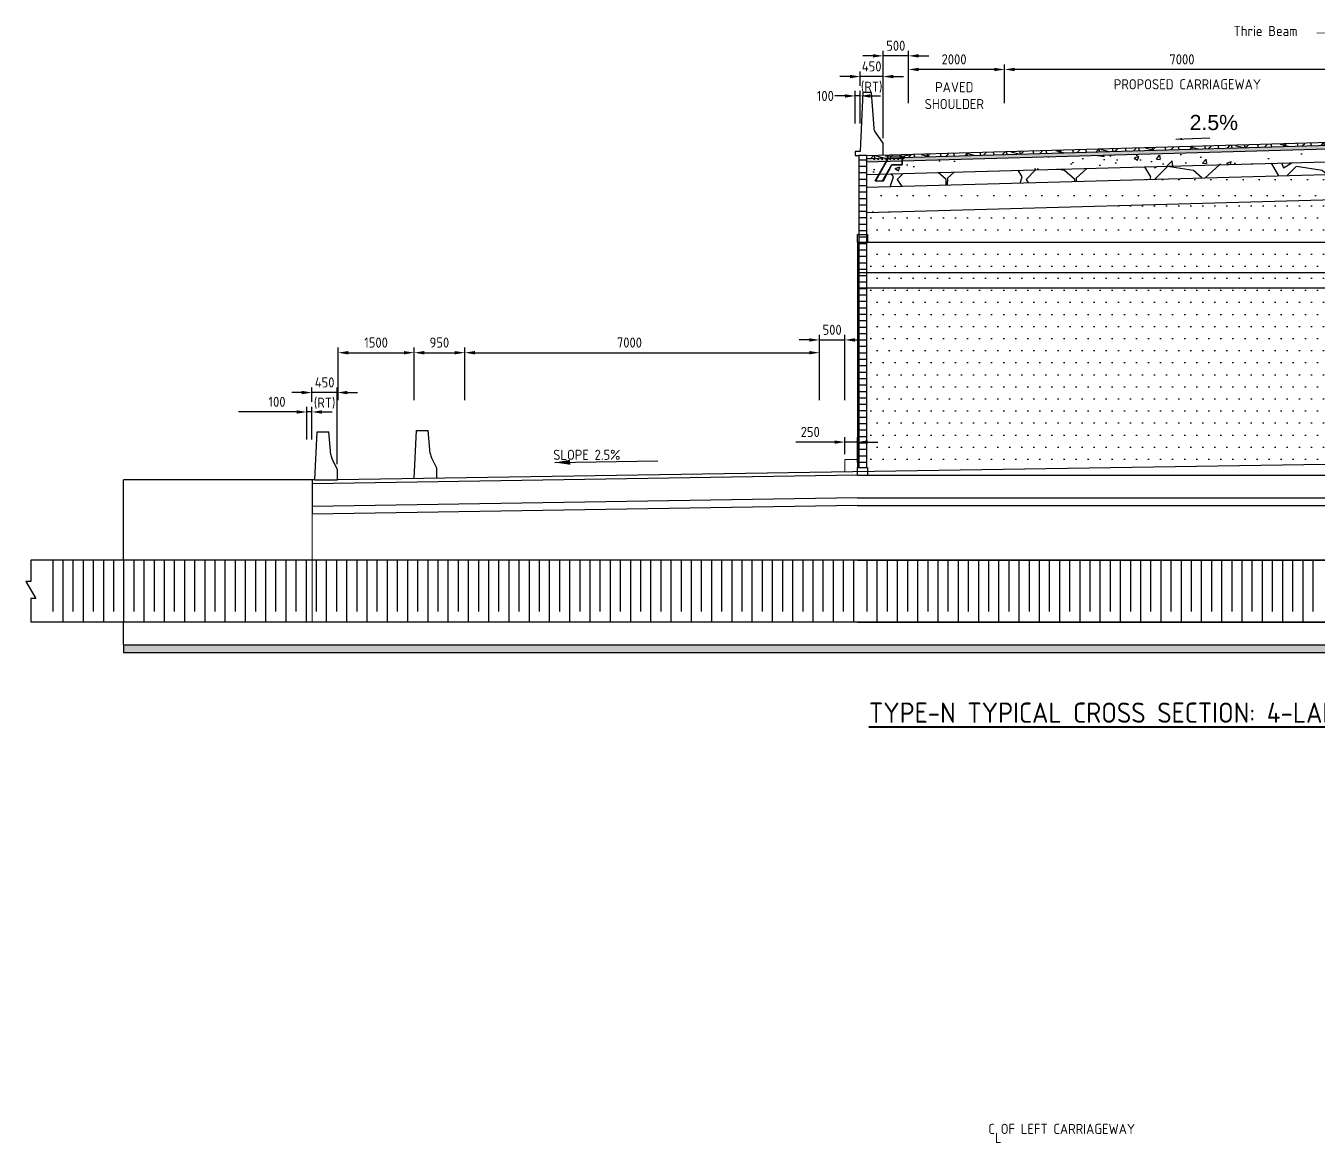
# Model space of a CAD drawing. Header units: millimetres. Extents: x 207528 to 778454, y -364692 to 101323.
# Drawn here: x 504333 to 529835, y -208758 to -186699 of the extents above; entities that cross this region are included whole.
import ezdxf

# ---------------------------------------------------------------- set-up
doc = ezdxf.new("R2010")
doc.units = ezdxf.units.MM
doc.linetypes.add('DASHED', pattern=[19.05, 12.7, -6.35])
doc.linetypes.add('HIDDEN', pattern=[0.375, 0.25, -0.125])
for name, color, linetype, lineweight in [('(Geometry) Road Centre Line', 7, 'Continuous', 0), ('Structure', 7, 'Continuous', 30), ('Text 2mm', 1, 'Continuous', 20), ('Text large', 7, 'Continuous', 40), ('Text small', 1, 'Continuous', 20)]:
    doc.layers.add(name, color=color, linetype=linetype, lineweight=lineweight)
for name, color, linetype in [('Dim', 253, 'Continuous'), ('Dimension', 253, 'Continuous'), ('hatch', 253, 'Continuous'), ('Structure Main', 3, 'Continuous')]:
    doc.layers.add(name, color=color, linetype=linetype)
doc.styles.add('isocp 100', font='isocp.shx', dxfattribs={"height": 200})
doc.styles.add('ROMANS', font='romans')
doc.styles.add('S', font='romans.shx')
doc.styles.get("Standard").update_dxf_attribs({"font": 'arial.ttf'})
doc.linetypes.add('ZIGZAG', pattern='A,0.0001,-0.2,[131,ltypeshp.shx,S=0.2,R=0,X=-0.2,Y=0],-0.4,[131,ltypeshp.shx,S=0.2,R=180,X=0.2,Y=0],-0.2', length=0.8001)
doc.dimstyles.new('ISOCP-150', dxfattribs={"dimtxt": 300, "dimasz": 300, "dimexe": 300, "dimexo": 300, "dimgap": 50, "dimtad": 1, "dimdec": 0, "dimtxsty": 'Standard', "dimcen": 1, "dimclrd": 35, "dimclre": 35, "dimclrt": 1, "dimadec": 0, "dimazin": 0, "dimtfac": 1, "dimtdec": 0, "dimtmove": 0, "dimatfit": 3, "dimfxl": 1, "dimlwd": 20, "dimlwe": 20, "dimarcsym": 0})
doc.dimstyles.new('NH30A_100', dxfattribs={"dimscale": 100, "dimtxt": 2, "dimasz": 2, "dimexe": 1, "dimexo": 1, "dimgap": 1, "dimtad": 1, "dimdec": 0, "dimdsep": 46, "dimtxsty": 'isocp 100', "dimcen": 0.5, "dimclrd": 47, "dimclre": 47, "dimclrt": 1, "dimadec": 0, "dimazin": 0, "dimtfac": 1, "dimtdec": 0, "dimtmove": 0, "dimatfit": 3, "dimfxl": 1, "dimtolj": 1, "dimtzin": 0, "dimarcsym": 0})
doc.dimstyles.new('PS', dxfattribs={"dimscale": 0, "dimtxt": 2, "dimasz": 2, "dimexe": 1, "dimexo": 1, "dimgap": 1, "dimtad": 1, "dimdec": 0, "dimzin": 0, "dimdsep": 46, "dimtxsty": 'ROMANS', "dimcen": 1, "dimdle": 1, "dimclrd": 1, "dimclre": 1, "dimclrt": 7, "dimadec": 0, "dimazin": 0, "dimtfac": 1, "dimtdec": 0, "dimtmove": 2, "dimatfit": 3, "dimfxl": 200, "dimtvp": 250, "dimtolj": 1, "dimtzin": 0, "dimarcsym": 0})
doc.dimstyles.get("Standard").update_dxf_attribs({"dimtxt": 0.18, "dimasz": 0.18, "dimexe": 0.18, "dimexo": 0.0625, "dimgap": 0.09, "dimtad": 0, "dimtih": 1, "dimtoh": 1, "dimdec": 4, "dimzin": 0, "dimdsep": 46, "dimtxsty": 'Standard', "dimcen": 0.09, "dimadec": 0, "dimazin": 0, "dimtfac": 1, "dimtdec": 4, "dimtofl": 0, "dimtmove": 0, "dimatfit": 3, "dimfxl": 1, "dimtolj": 1, "dimtzin": 0, "dimarcsym": 0})

# ---------------------------------------------------------------- blocks, each defined once
blk = doc.blocks.new('*D599')
at = {"layer": 'Defpoints', "color": 0, "transparency": 16777216}
for p in [(523647, -187561), (523647, -188325), (530647, -188325)]:
    blk.add_point(p, dxfattribs=at)
at = {"layer": 'Text small', "color": 47, "lineweight": -2, "transparency": 16777216}
for p, q in [((523647, -188225), (523647, -187461)), ((530447, -187561), (523847, -187561)), ((530647, -188225), (530647, -187461))]:
    blk.add_line(p, q, dxfattribs=at)
at = {"layer": 'Text small', "color": 47, "transparency": 16777216}
for points in [[(523847, -187527), (523847, -187594), (523647, -187561)], [(530447, -187527), (530447, -187594), (530647, -187561)]]:
    blk.add_solid(points, dxfattribs=at)
at = {"layer": 'Text small', "color": 1, "transparency": 16777216, "insert": (527147, -187361), "char_height": 200, "attachment_point": 5, "style": 'isocp 100'}
blk.add_mtext('\\A1;7000', dxfattribs=at)
blk = doc.blocks.new('*D600')
at = {"layer": 'Defpoints', "color": 0, "transparency": 16777216}
for p in [(521750, -187561), (521750, -188325), (523647, -188325)]:
    blk.add_point(p, dxfattribs=at)
at = {"layer": 'Text small', "color": 47, "lineweight": -2, "transparency": 16777216}
for p, q in [((521750, -188225), (521750, -187461)), ((523447, -187561), (521950, -187561)), ((523647, -188225), (523647, -187461))]:
    blk.add_line(p, q, dxfattribs=at)
at = {"layer": 'Text small', "color": 47, "transparency": 16777216}
for points in [[(521950, -187527), (521950, -187594), (521750, -187561)], [(523447, -187527), (523447, -187594), (523647, -187561)]]:
    blk.add_solid(points, dxfattribs=at)
at = {"layer": 'Text small', "color": 1, "transparency": 16777216, "insert": (522650, -187361), "char_height": 200, "attachment_point": 5, "style": 'isocp 100'}
blk.add_mtext('\\A1;2000', dxfattribs=at)
blk = doc.blocks.new('*D601')
at = {"layer": 'Defpoints', "color": 0, "transparency": 16777216}
for p in [(521249, -187292), (521249, -188325), (521750, -188325)]:
    blk.add_point(p, dxfattribs=at)
at = {"layer": 'Text small', "color": 47, "lineweight": -2, "transparency": 16777216}
for p, q in [((521049, -187292), (520849, -187292)), ((521249, -188225), (521249, -187192)), ((521750, -187292), (521249, -187292)), ((521750, -188225), (521750, -187192)), ((521950, -187292), (522150, -187292))]:
    blk.add_line(p, q, dxfattribs=at)
at = {"layer": 'Text small', "color": 47, "transparency": 16777216}
for points in [[(521049, -187258), (521049, -187325), (521249, -187292)], [(521950, -187258), (521950, -187325), (521750, -187292)]]:
    blk.add_solid(points, dxfattribs=at)
at = {"layer": 'Text small', "color": 1, "transparency": 16777216, "insert": (521500, -187092), "char_height": 200, "attachment_point": 5, "style": 'isocp 100'}
blk.add_mtext('\\A1;500', dxfattribs=at)
blk = doc.blocks.new('*D609')
at = {"layer": 'Defpoints', "color": 0, "transparency": 16777216}
for p in [(511994, -193152), (510494, -194192), (511994, -194192)]:
    blk.add_point(p, dxfattribs=at)
at = {"layer": 'Text small', "color": 47, "lineweight": -2, "transparency": 16777216}
for p, q in [((510494, -194092), (510494, -193052)), ((510694, -193152), (511794, -193152)), ((511994, -194092), (511994, -193052))]:
    blk.add_line(p, q, dxfattribs=at)
at = {"layer": 'Text small', "color": 47, "transparency": 16777216}
for points in [[(510694, -193119), (510694, -193186), (510494, -193152)], [(511794, -193119), (511794, -193186), (511994, -193152)]]:
    blk.add_solid(points, dxfattribs=at)
at = {"layer": 'Text small', "color": 1, "transparency": 16777216, "insert": (511244, -192952), "char_height": 200, "attachment_point": 5, "style": 'isocp 100'}
blk.add_mtext('\\A1;1500 ', dxfattribs=at)
blk = doc.blocks.new('*D610')
at = {"layer": 'Defpoints', "color": 0, "transparency": 16777216}
for p in [(512994, -193152), (511994, -194192), (512994, -194192)]:
    blk.add_point(p, dxfattribs=at)
at = {"layer": 'Text small', "color": 47, "lineweight": -2, "transparency": 16777216}
for p, q in [((511994, -194092), (511994, -193052)), ((512194, -193152), (512794, -193152)), ((512994, -194092), (512994, -193052))]:
    blk.add_line(p, q, dxfattribs=at)
at = {"layer": 'Text small', "color": 47, "transparency": 16777216}
for points in [[(512194, -193119), (512194, -193186), (511994, -193152)], [(512794, -193119), (512794, -193186), (512994, -193152)]]:
    blk.add_solid(points, dxfattribs=at)
at = {"layer": 'Text small', "color": 1, "transparency": 16777216, "insert": (512494, -192952), "char_height": 200, "attachment_point": 5, "style": 'isocp 100'}
blk.add_mtext('\\A1;950', dxfattribs=at)
blk = doc.blocks.new('*D611')
at = {"layer": 'Defpoints', "color": 0, "transparency": 16777216}
for p in [(519994, -193152), (512994, -194192), (519994, -194192)]:
    blk.add_point(p, dxfattribs=at)
at = {"layer": 'Text small', "color": 47, "lineweight": -2, "transparency": 16777216}
for p, q in [((512994, -194092), (512994, -193052)), ((513194, -193152), (519794, -193152)), ((519994, -194092), (519994, -193052))]:
    blk.add_line(p, q, dxfattribs=at)
at = {"layer": 'Text small', "color": 47, "transparency": 16777216}
for points in [[(513194, -193119), (513194, -193186), (512994, -193152)], [(519794, -193119), (519794, -193186), (519994, -193152)]]:
    blk.add_solid(points, dxfattribs=at)
at = {"layer": 'Text small', "color": 1, "transparency": 16777216, "insert": (516244, -192952), "char_height": 200, "attachment_point": 5, "style": 'isocp 100'}
blk.add_mtext('\\A1;7000 ', dxfattribs=at)
blk = doc.blocks.new('*D613')
at = {"layer": 'Defpoints', "color": 0, "transparency": 16777216}
for p in [(520494, -192900), (519994, -194192), (520494, -194192)]:
    blk.add_point(p, dxfattribs=at)
at = {"layer": 'Text small', "color": 47, "lineweight": -2, "transparency": 16777216}
for p, q in [((519794, -192900), (519594, -192900)), ((519994, -194092), (519994, -192800)), ((519994, -192900), (520494, -192900)), ((520494, -194092), (520494, -192800)), ((520694, -192900), (520894, -192900))]:
    blk.add_line(p, q, dxfattribs=at)
at = {"layer": 'Text small', "color": 47, "transparency": 16777216}
for points in [[(519794, -192867), (519794, -192934), (519994, -192900)], [(520694, -192867), (520694, -192934), (520494, -192900)]]:
    blk.add_solid(points, dxfattribs=at)
at = {"layer": 'Text small', "color": 1, "transparency": 16777216, "insert": (520244, -192700), "char_height": 200, "attachment_point": 5, "style": 'isocp 100'}
blk.add_mtext('\\A1;500', dxfattribs=at)
blk = doc.blocks.new('*D614')
at = {"layer": 'Defpoints', "color": 0, "transparency": 16777216}
for p in [(520744, -194917), (520494, -195258), (520744, -195420)]:
    blk.add_point(p, dxfattribs=at)
at = {"layer": 'Text small', "color": 47, "lineweight": -2, "transparency": 16777216}
for p, q in [((520494, -195158), (520494, -194817)), ((520744, -195320), (520744, -194817)), ((520294, -194917), (519529, -194917)), ((520744, -194917), (520494, -194917)), ((520944, -194917), (521144, -194917))]:
    blk.add_line(p, q, dxfattribs=at)
at = {"layer": 'Text small', "color": 47, "transparency": 16777216}
for points in [[(520294, -194884), (520294, -194950), (520494, -194917)], [(520944, -194884), (520944, -194950), (520744, -194917)]]:
    blk.add_solid(points, dxfattribs=at)
at = {"layer": 'Text small', "color": 1, "transparency": 16777216, "insert": (519812, -194717), "char_height": 200, "attachment_point": 5, "style": 'isocp 100'}
blk.add_mtext('\\A1;250', dxfattribs=at)
blk = doc.blocks.new('*D797')
at = {"layer": 'Defpoints', "color": 0, "transparency": 16777216}
for p in [(520799, -187700), (520799, -187983), (521249, -189014)]:
    blk.add_point(p, dxfattribs=at)
at = {"layer": 'Text small', "color": 47, "lineweight": -2, "transparency": 16777216}
for p, q in [((520799, -187883), (520799, -187600)), ((521249, -188914), (521249, -187600)), ((520599, -187700), (520399, -187700)), ((521249, -187700), (520799, -187700)), ((521449, -187700), (521649, -187700))]:
    blk.add_line(p, q, dxfattribs=at)
at = {"layer": 'Text small', "color": 47, "transparency": 16777216}
for points in [[(520599, -187667), (520599, -187734), (520799, -187700)], [(521449, -187667), (521449, -187734), (521249, -187700)]]:
    blk.add_solid(points, dxfattribs=at)
at = {"layer": 'Text small', "color": 1, "transparency": 16777216, "char_height": 200, "attachment_point": 5, "style": 'isocp 100'}
for s, insert in [('\\A1;450', (521024, -187500)), ('\\A1;(RT)', (521024, -187910))]:
    blk.add_mtext(s, dxfattribs=dict(at, insert=insert))
blk = doc.blocks.new('*D798')
at = {"layer": 'Defpoints', "color": 0, "transparency": 16777216}
for p in [(520699, -188083), (520699, -188725), (520799, -188725)]:
    blk.add_point(p, dxfattribs=at)
at = {"layer": 'Text small', "color": 47, "lineweight": -2, "transparency": 16777216}
for p, q in [((520499, -188083), (520299, -188083)), ((520699, -188625), (520699, -187983)), ((520799, -188083), (520699, -188083)), ((520799, -188625), (520799, -187983)), ((520999, -188083), (521199, -188083))]:
    blk.add_line(p, q, dxfattribs=at)
at = {"layer": 'Text small', "color": 47, "transparency": 16777216}
for points in [[(520499, -188050), (520499, -188117), (520699, -188083)], [(520999, -188050), (520999, -188117), (520799, -188083)]]:
    blk.add_solid(points, dxfattribs=at)
at = {"layer": 'Text small', "color": 1, "transparency": 16777216, "insert": (519824, -188083), "char_height": 200, "attachment_point": 5, "style": 'isocp 100'}
blk.add_mtext('\\A1;     100', dxfattribs=at)
blk = doc.blocks.new('*D800')
at = {"layer": 'Defpoints', "color": 0, "transparency": 16777216}
for p in [(509979, -193939), (509979, -194222), (510479, -195455, -1)]:
    blk.add_point(p, dxfattribs=at)
at = {"layer": 'Text small', "color": 47, "lineweight": -2, "transparency": 16777216}
for p, q in [((509779, -193939), (509579, -193939)), ((509979, -194122), (509979, -193839)), ((510479, -193939), (509979, -193939)), ((510479, -195355), (510479, -193839)), ((510679, -193939), (510879, -193939))]:
    blk.add_line(p, q, dxfattribs=at)
at = {"layer": 'Text small', "color": 47, "transparency": 16777216}
for points in [[(509779, -193906), (509779, -193973), (509979, -193939)], [(510679, -193906), (510679, -193973), (510479, -193939)]]:
    blk.add_solid(points, dxfattribs=at)
at = {"layer": 'Text small', "color": 1, "transparency": 16777216, "char_height": 200, "attachment_point": 5, "style": 'isocp 100'}
for s, insert in [('\\A1;450', (510229, -193739)), ('\\A1;(RT)', (510229, -194149))]:
    blk.add_mtext(s, dxfattribs=dict(at, insert=insert))
blk = doc.blocks.new('*D801')
at = {"layer": 'Defpoints', "color": 0, "transparency": 16777216}
for p in [(509879, -194322), (509879, -194964), (509979, -194964)]:
    blk.add_point(p, dxfattribs=at)
at = {"layer": 'Text small', "color": 47, "lineweight": -2, "transparency": 16777216}
for p, q in [((509879, -194864), (509879, -194222)), ((509979, -194864), (509979, -194222)), ((509679, -194322), (508529, -194322)), ((509979, -194322), (509879, -194322)), ((510179, -194322), (510379, -194322))]:
    blk.add_line(p, q, dxfattribs=at)
at = {"layer": 'Text small', "color": 47, "transparency": 16777216}
for points in [[(509679, -194289), (509679, -194356), (509879, -194322)], [(510179, -194289), (510179, -194356), (509979, -194322)]]:
    blk.add_solid(points, dxfattribs=at)
at = {"layer": 'Text small', "color": 1, "transparency": 16777216, "insert": (509004, -194122), "char_height": 200, "attachment_point": 5, "style": 'isocp 100'}
blk.add_mtext('\\A1;     100', dxfattribs=at)

msp = doc.modelspace()

# ---------------------------------------------------------------- hatches: boundary and pattern name
h = msp.add_hatch()
h.set_pattern_fill('GOST_GLASS', color=41, scale=5)
h.set_pattern_definition([(45, (456047.613, -256658.823), (42.426407, -4e-15), [25, -35]), (45, (456058.22, -256658.823), (42.426407, -4e-15), [10, -50]), (45, (456047.613, -256648.216), (42.426407, -4e-15), [10, -50])])
h.paths.add_polyline_path([(531896, -189072.1), (531896, -189001.9), (520919.5, -189314.7), (520919.5, -189384.1)])
at = {"ltscale": 0.1}
h = msp.add_hatch(dxfattribs=at)
h.set_pattern_fill('LINE', color=256, scale=40, style=0)
h.set_pattern_definition([(0, (458692.51, -113778.14), (0, 127), [])])
h.paths.add_polyline_path([(520769.5, -189261), (520769.5, -195431.3), (520919.5, -195407.9), (520919.5, -189261)])
h.paths.add_polyline_path([(520769.5, -195431.3), (520769.5, -195419.6), (520919.5, -195419.6), (520919.5, -195407.9)])
at = {"layer": 'Dim'}
h = msp.add_hatch(dxfattribs=at)
h.set_pattern_fill('AR-CONC', color=256, scale=5)
h.set_pattern_definition([(50, (9398.8, -3361241.5), (910.92334, -79.69543), [95.25, -1047.75]), (355, (9398.8, -3361241.5), (-176.2171, 955.28423), [76.2, -838.20292]), (100.451445, (9474.7, -3361248.2), (734.70624, 875.58876), [80.95004, -890.45122]), (46.1842, (9398.8, -3360987.5), (1355.3952, -210.21164), [142.875, -1571.625]), (96.635558, (9511.7, -3361005), (1187.02067, 1237.1306), [121.4251, -1335.67804]), (351.18415, (9398.8, -3360987.5), (1187.0207, 1237.1306), [114.29984, -1257.29866]), (21, (9525.8, -3361051), (758.07196, -511.32599), [95.25, -1047.75]), (326, (9525.8, -3361051), (309.01014, 920.93983), [76.2, -838.2]), (71.451445, (9589, -3361093.6), (1067.0821, 409.61384), [80.95004, -890.4497]), (37.5, (9398.8, -3361241.5), (15.443016, 422.775194), [0, -828.04, 0, -850.9, 0, -841.375]), (7.5, (9398.8, -3361241.5), (334.09831, 500.902874), [0, -485.14, 0, -808.99, 0, -320.675]), (327.5, (9115.6, -3361241.5), (677.952976, -28.64372), [0, -317.5, 0, -990.6, 0, -1314.45]), (317.5, (8988.6, -3361241.5), (740.64591, 127.13246), [0, -412.75, 0, -657.86, 0, -933.45])])
h.paths.add_polyline_path([(531896, -189072.1), (521019.5, -189384.3), (521019.5, -189556), (521019.5, -189631.1), (531895.4, -189329.6)])
at = {"layer": 'hatch'}
h = msp.add_hatch(dxfattribs=at)
h.set_pattern_fill('NET3', color=256, scale=80, angle=45)
h.set_pattern_definition([(45, (9398.8, -3361241.52), (-179.605122, 179.605122), []), (105, (9398.8, -3361241.52), (-245.34516, -65.740037), []), (165, (9398.8, -3361241.52), (-65.740037, -245.34516), [])])
h.paths.add_polyline_path([(531895.3, -189001.7), (531896.7, -188951.9), (520919.5, -189270.3), (520919.3, -189315)])
h = msp.add_hatch(dxfattribs=at)
h.set_pattern_fill('DOTS', scale=50)
h.set_pattern_definition([(0, (457292.51, -175120.12), (39.6875, 79.375), [0, -79.375])])
h.paths.add_polyline_path([(521646, -189247), (520769.8, -189261), (521019.5, -189267.1), (521019.5, -189395.8), (521646.6, -189366.2)])
h = msp.add_hatch(dxfattribs=at)
h.set_pattern_fill('GRAVEL', color=11, scale=100)
h.set_pattern_definition([(228.0127875, (11227.6, -3358701.52), (-20320.000002, -22859.999999), [341.7214, -33830.4836]), (184.969741, (10999, -3358955.52), (30479.999988, 2540.0001447), [586.4047, -58054.0489]), (132.510447, (10414.8, -3359006.32), (25400.000011, -27939.99999), [413.4815, -40934.7228]), (267.273689, (9424.2, -3359641.32), (2540.0000053, 50799.9999997), [534.0045, -52866.4374]), (292.833654, (9398.8, -3360174.72), (-12700.000001, 30479.9999996), [523.6337, -51839.8077]), (357.273689, (9602, -3360657.32), (-50799.9999997, 2540.0000053), [534.0045, -52866.4374]), (37.6942405, (10135.395, -3360682.72), (-33019.9999985, -25400.000002), [706.1937, -69913.1153]), (72.2553284, (10694.195, -3360250.92), (17780.0000048, 55879.9999985), [666.7195, -66005.2566]), (121.4295656, (10897.4, -3359615.92), (-20320.000003, 33019.9999982), [535.813, -53045.5457]), (175.236358, (10618, -3359158.72), (27940, -2540.000004), [611.7133, -29973.937]), (222.3974378, (10008.395, -3359107.92), (-30479.999999, -27940.000001), [791.078, -78316.7725]), (138.814075, (11938.8, -3359666.72), (-17779.999999, 15240.000001), [270.0045, -26730.5658]), (171.4692344, (11735.6, -3359488.92), (33020.000001, -5079.999994), [513.682, -50854.639]), (225, (11227.6, -3359412.7), (-4e-13, -2540), [359.2093, -3232.8931]), (203.19859, (11049.8, -3359107.9), (12700, 5080), [193.4413, -19150.6224]), (291.80141, (10872, -3359184.1), (-2540, 7620), [273.5656, -13404.753]), (30.963757, (10973.6, -3359438.1), (7620, 5080), [444.3197, -14366.2982]), (161.56505, (11354.6, -3359209.5), (5080, -2540), [321.2871, -7710.8981]), (16.3895403, (9398.8, -3359184.12), (25400, 7620), [450.088, -44558.8267]), (70.346176, (9830.6, -3359057.12), (-10160.000001, -27940), [377.599, -37382.2157]), (293.19859, (11354.6, -3358701.5), (-5080, 12700), [386.8801, -18957.1836]), (343.6104597, (11507, -3359057.12), (-25400.0000005, 7619.999998), [450.088, -44558.8267]), (339.443955, (9398.8, -3360758.92), (-12700, 5080), [434.0352, -21267.7343]), (294.7751406, (9805.2, -3360911.32), (-12700.000015, 27939.999993), [363.6721, -36003.5934]), (66.80141, (11380, -3361241.5), (5080, 12700), [386.8801, -18957.1836]), (17.3540246, (11532.4, -3360885.92), (-33019.999999, -10160.000002), [425.7827, -42152.376]), (69.443955, (10135.4, -3361241.52), (-5080, -12700), [217.0176, -21484.752]), (101.309932, (11227.6, -3361241.5), (-2540, 10160), [129.5146, -12821.995]), (165.963757, (11202.2, -3361114.5), (7620, -2540), [523.6337, -9949.0546]), (186.009006, (10694.2, -3360987.52), (25400, 2540.0000013), [485.267, -48041.3649]), (303.690068, (10973.6, -3359666.7), (-2540, 5080), [366.3239, -8791.7764]), (353.1572266, (11176.8, -3359971.52), (43180.0000003, -5079.9999977), [639.5568, -63316.009]), (60.945396, (11811.8, -3360047.72), (-10160, -17780), [261.5082, -25889.3923]), (90, (11938.8, -3359819), (-2540, 2540), [152.4, -2387.6]), (120.256437, (10643.4, -3360911.32), (10159.999999, -17780.000001), [352.867, -34933.9408]), (48.0127875, (10465.6, -3360606.52), (20320.000002, 22859.999999), [683.4429, -33488.7622]), (0, (10922.8, -3360098.5), (2540, 2540), [660.4, -1879.6]), (325.3048465, (11583.2, -3360098.52), (25400.00001, -17779.999986), [401.6096, -39759.3167]), (254.054604, (11913.4, -3360327.1), (-2540, -10160), [369.829, -18121.65]), (207.6459754, (11811.8, -3360682.72), (-48260.0000018, -25399.9999966), [602.1451, -59612.4644]), (175.4260787, (11278.4, -3360962.12), (-33020, 2540), [637.0295, -63065.8465])])
h.paths.add_polyline_path([(531895.4, -189579.6), (531895.4, -189329.6), (521019.5, -189631.1), (521019.5, -189751), (521019.5, -189885.2)])
h = msp.add_hatch(dxfattribs=at)
h.set_pattern_fill('DOTS', color=25, scale=200)
h.set_pattern_definition([(0, (9398.8, -3361241.52), (158.75, 317.5), [0, -317.5])])
h.paths.add_polyline_path([(531895.4, -189579.6), (521019.5, -189885.2), (521019.5, -190385.3), (531895.4, -190079.8)])
h = msp.add_hatch(dxfattribs=at)
h.set_pattern_fill('DOTS', color=256, scale=150)
h.set_pattern_definition([(0, (9398.8, -3363982.91), (119.0625, 238.125), [0, -238.125])])
h.paths.add_polyline_path([(520919.5, -195329.7), (542872.5, -195329.7), (542872.5, -190385.3), (531972.2, -190081.9), (520919.5, -190385.3)])
h = msp.add_hatch(dxfattribs=at)
h.set_pattern_fill('AR-CONC', color=256, scale=2, style=0)
h.set_pattern_definition([(50, (9398.8, -3361280.7), (364.369338, -31.87817), [38.1, -419.1]), (355, (9398.8, -3361280.7), (-70.486843, 382.11369), [30.48, -335.28117]), (100.451445, (9429.16, -3361283.37), (293.882494, 350.235504), [32.380018, -356.18049]), (46.1842, (9398.8, -3361179.1), (542.15808, -84.084656), [57.15, -628.65]), (96.635558, (9444, -3361186.1), (474.80827, 494.85225), [48.57005, -534.27122]), (351.184151, (9398.8, -3361179.1), (474.80827, 494.85225), [45.71993, -502.91946]), (21, (9449.6, -3361204.5), (303.228783, -204.530396), [38.1, -419.1]), (326, (9449.6, -3361204.5), (123.604057, 368.375932), [30.48, -335.28]), (71.451445, (9474.86, -3361221.55), (426.83284, 163.845538), [32.380018, -356.179875]), (37.5, (9398.8, -3361280.71), (6.1772065, 169.110078), [0, -331.216, 0, -340.36, 0, -336.55]), (7.5, (9398.8, -3361280.71), (133.639325, 200.36115), [0, -194.056, 0, -323.596, 0, -128.27]), (327.5, (9285.51, -3361280.71), (271.1811903, -11.457488), [0, -127, 0, -396.24, 0, -525.78]), (317.5, (9234.7, -3361280.7), (296.258363, 50.852982), [0, -165.1, 0, -263.144, 0, -373.38])])
h.paths.add_polyline_path([(557529.4, -198919.6), (533505, -198919.6), (533505, -199069.6), (557529.4, -199069.6)])
h.paths.add_polyline_path([(533505, -198919.6), (506262.6, -198919.6), (506262.6, -199069.6), (533505, -199069.6)])

# ---------------------------------------------------------------- linework, layer by layer
at = {"layer": '(Geometry) Road Centre Line'}
for p, q in [((520494.5, -195507.8), (520494.5, -195257.8)), ((520619.5, -195257.8), (520494.5, -195257.8)), ((520494.5, -195257.8), (520494.5, -195257.8)), ((520619.5, -195257.8), (520769.5, -195257.8))]:
    msp.add_line(p, q, dxfattribs=at)
at = {"layer": 'Dim'}
msp.add_line((520698.9, -189260.7), (520769.5, -189261), dxfattribs=at)
msp.add_lwpolyline([(520919.5, -189261), (520769.5, -189261)], dxfattribs=at)
at = {"layer": 'hatch', "linetype": 'ZIGZAG'}
msp.add_line((510034, -195664.6), (510484, -195664.6), dxfattribs=at)
at = {"layer": 'hatch', "color": 9, "linetype": 'HIDDEN', "lineweight": 5}
msp.add_line((509984, -196340.7), (509984, -198469.6), dxfattribs=at)
at = {"layer": 'hatch'}
for p, q in [((504862.6, -197250.7), (504862.6, -198262.4)), ((505062.6, -197250.7), (505062.6, -198469.6)), ((505262.6, -197250.7), (505262.6, -198262.4)), ((505462.6, -197250.7), (505462.6, -198469.6)), ((505662.6, -197250.7), (505662.6, -198262.4)), ((505862.6, -197250.7), (505862.6, -198469.6)), ((506062.6, -197250.7), (506062.6, -198262.4)), ((506262.6, -197250.7), (506262.6, -198469.6)), ((506462.6, -197250.7), (506462.6, -198262.4)), ((506662.6, -197250.7), (506662.6, -198469.6)), ((506862.6, -197250.7), (506862.6, -198262.4)), ((507062.6, -197250.7), (507062.6, -198469.6)), ((507262.6, -197250.7), (507262.6, -198262.4)), ((507462.6, -197250.7), (507462.6, -198469.6)), ((507662.6, -197250.7), (507662.6, -198262.4)), ((507862.6, -197250.7), (507862.6, -198469.6)), ((508062.6, -197250.7), (508062.6, -198262.4)), ((508262.6, -197250.7), (508262.6, -198469.6)), ((508462.6, -197250.7), (508462.6, -198262.4)), ((508662.6, -197250.7), (508662.6, -198469.6)), ((508862.6, -197250.7), (508862.6, -198262.4)), ((509062.6, -197250.7), (509062.6, -198469.6)), ((509262.6, -197250.7), (509262.6, -198262.4)), ((509462.6, -197250.7), (509462.6, -198469.6)), ((509662.6, -197250.7), (509662.6, -198262.4)), ((509862.6, -197250.7), (509862.6, -198469.6)), ((510062.6, -197250.7), (510062.6, -198262.4)), ((510262.6, -197250.7), (510262.6, -198469.6)), ((510462.6, -197250.7), (510462.6, -198262.4)), ((510662.6, -197250.7), (510662.6, -198469.6)), ((510862.6, -197250.7), (510862.6, -198262.4)), ((511062.6, -197250.7), (511062.6, -198469.6)), ((511262.6, -197250.7), (511262.6, -198262.4)), ((511462.6, -197250.7), (511462.6, -198469.6)), ((511662.6, -197250.7), (511662.6, -198262.4)), ((511862.6, -197250.7), (511862.6, -198469.6)), ((512062.6, -197250.7), (512062.6, -198262.4)), ((512262.6, -197250.7), (512262.6, -198469.6)), ((512462.6, -197250.7), (512462.6, -198262.4)), ((512662.6, -197250.7), (512662.6, -198469.6)), ((512862.6, -197250.7), (512862.6, -198262.4)), ((513062.6, -197250.7), (513062.6, -198469.6)), ((513262.6, -197250.7), (513262.6, -198262.4)), ((513462.6, -197250.7), (513462.6, -198469.6)), ((513662.6, -197250.7), (513662.6, -198262.4)), ((513862.6, -197250.7), (513862.6, -198469.6)), ((514062.6, -197250.7), (514062.6, -198262.4)), ((514262.6, -197250.7), (514262.6, -198469.6)), ((514462.6, -197250.7), (514462.6, -198262.4)), ((514662.6, -197250.7), (514662.6, -198469.6)), ((514862.6, -197250.7), (514862.6, -198262.4)), ((515062.6, -197250.7), (515062.6, -198469.6)), ((515262.6, -197250.7), (515262.6, -198262.4)), ((515462.6, -197250.7), (515462.6, -198469.6)), ((515662.6, -197250.7), (515662.6, -198262.4)), ((515862.6, -197250.7), (515862.6, -198469.6)), ((516062.6, -197250.7), (516062.6, -198262.4)), ((516062.6, -197250.7), (516062.6, -198262.4)), ((516262.6, -197250.7), (516262.6, -198469.6)), ((516462.6, -197250.7), (516462.6, -198262.4)), ((516662.6, -197250.7), (516662.6, -198469.6)), ((516862.6, -197250.7), (516862.6, -198262.4)), ((517062.6, -197250.7), (517062.6, -198469.6)), ((517262.6, -197250.7), (517262.6, -198262.4)), ((517462.6, -197250.7), (517462.6, -198469.6)), ((517662.6, -197250.7), (517662.6, -198262.4)), ((517862.6, -197250.7), (517862.6, -198469.6)), ((518062.6, -197250.7), (518062.6, -198262.4)), ((518262.6, -197250.7), (518262.6, -198469.6)), ((518462.6, -197250.7), (518462.6, -198262.4)), ((518662.6, -197250.7), (518662.6, -198469.6)), ((518862.6, -197250.7), (518862.6, -198262.4)), ((519062.6, -197250.7), (519062.6, -198469.6)), ((519262.6, -197250.7), (519262.6, -198262.4)), ((519462.6, -197250.7), (519462.6, -198469.6)), ((519662.6, -197250.7), (519662.6, -198262.4)), ((519862.6, -197250.7), (519862.6, -198469.6)), ((520062.6, -197250.7), (520062.6, -198262.4)), ((520262.6, -197250.7), (520262.6, -198469.6)), ((520462.6, -197250.7), (520462.6, -198262.4)), ((520662.6, -197250.7), (520662.6, -198469.6)), ((520929.3, -197250.7), (520929.3, -198262.4)), ((521129.3, -197250.7), (521129.3, -198469.6)), ((521329.3, -197250.7), (521329.3, -198262.4)), ((521529.3, -197250.7), (521529.3, -198469.6)), ((521729.3, -197250.7), (521729.3, -198262.4)), ((521929.3, -197250.7), (521929.3, -198469.6)), ((522129.3, -197250.7), (522129.3, -198262.4)), ((522329.3, -197250.7), (522329.3, -198469.6)), ((522529.3, -197250.7), (522529.3, -198262.4)), ((522729.3, -197250.7), (522729.3, -198469.6)), ((522929.3, -197250.7), (522929.3, -198262.4)), ((523129.3, -197250.7), (523129.3, -198469.6)), ((523329.3, -197250.7), (523329.3, -198262.4)), ((523529.3, -197250.7), (523529.3, -198469.6)), ((523729.3, -197250.7), (523729.3, -198262.4)), ((523929.3, -197250.7), (523929.3, -198469.6)), ((524129.3, -197250.7), (524129.3, -198262.4)), ((524329.3, -197250.7), (524329.3, -198469.6)), ((524529.3, -197250.7), (524529.3, -198262.4)), ((524729.3, -197250.7), (524729.3, -198469.6)), ((524929.3, -197250.7), (524929.3, -198262.4)), ((525129.3, -197250.7), (525129.3, -198469.6)), ((525329.3, -197250.7), (525329.3, -198262.4)), ((525529.3, -197250.7), (525529.3, -198469.6)), ((525729.3, -197250.7), (525729.3, -198262.4)), ((525929.3, -197250.7), (525929.3, -198469.6)), ((526129.3, -197250.7), (526129.3, -198262.4)), ((526329.3, -197250.7), (526329.3, -198469.6)), ((526529.3, -197250.7), (526529.3, -198262.4)), ((526729.3, -197250.7), (526729.3, -198469.6)), ((526929.3, -197250.7), (526929.3, -198262.4)), ((527129.3, -197250.7), (527129.3, -198469.6)), ((527329.3, -197250.7), (527329.3, -198262.4)), ((527329.3, -197250.7), (527329.3, -198262.4)), ((527529.3, -197250.7), (527529.3, -198469.6)), ((527729.3, -197250.7), (527729.3, -198262.4)), ((527929.3, -197250.7), (527929.3, -198469.6)), ((528129.3, -197250.7), (528129.3, -198262.4)), ((528329.3, -197250.7), (528329.3, -198469.6)), ((528529.3, -197250.7), (528529.3, -198262.4)), ((528729.3, -197250.7), (528729.3, -198469.6)), ((528929.3, -197250.7), (528929.3, -198262.4)), ((529129.3, -197250.7), (529129.3, -198469.6)), ((529329.3, -197250.7), (529329.3, -198262.4)), ((529529.3, -197250.7), (529529.3, -198469.6)), ((529729.3, -197250.7), (529729.3, -198262.4))]:
    msp.add_line(p, q, dxfattribs=at)
msp.add_lwpolyline([(504433.2, -197250.7), (504433.2, -197670.5), (504333.2, -197670.5), (504533.2, -198006.1), (504433.2, -198006.1), (504433.2, -198469.6)], dxfattribs=at)
at = {"layer": 'Structure'}
for p, q in [((520698.9, -189178.9), (520698.9, -189260.7)), ((521090.9, -189760.8), (521339.9, -189318.7)), ((521104.6, -189760.8), (521347.1, -189325.6)), ((521240.9, -189760.8), (521418.9, -189436.1)), ((521254.6, -189760.8), (521425.1, -189444.1)), ((521297.8, -189269.2), (521667.1, -189268.1)), ((521312.4, -189310.7), (521619.1, -189310.7)), ((521418.9, -189436.1), (521619.1, -189436.1)), ((521425.1, -189444.1), (521627.1, -189444.1)), ((521572.4, -189301.4), (521588.4, -189301.4)), ((521588.4, -189268.1), (521588.4, -189301.4)), ((521619.1, -189268.1), (521619.1, -189436.1)), ((521619.1, -189310.7), (521659.1, -189310.7)), ((521627.1, -189318.7), (521627.1, -189444.1)), ((521627.1, -189318.7), (521661.8, -189318.7)), ((521667.1, -189310.7), (521659.1, -189310.7)), ((521661.8, -189268.1), (521661.8, -189318.7)), ((521667.1, -189268.1), (521805, -189239.4)), ((521667.1, -189268.1), (521667.1, -189310.7)), ((521090.9, -189760.8), (521254.6, -189760.8)), ((520744.5, -190969.6), (520744.5, -190819.6)), ((520744.5, -190819.6), (520944.5, -190819.6)), ((520744.5, -190969.6), (520744.5, -195419.6)), ((520769.5, -190819.6), (520919.5, -190819.6)), ((520944.5, -190819.6), (520944.5, -190969.6)), ((510034, -195664.6), (510084, -194715.5)), ((510084, -194715.5), (510309, -194715.5)), ((510354.4, -195169.7), (510309, -194715.5)), ((511994.5, -195636.8), (512044.5, -194687.7)), ((512044.5, -194687.7), (512269.5, -194687.7)), ((512314.9, -195141.9), (512269.5, -194687.7)), ((510379.5, -195256.7), (510478.7, -195455)), ((531896, -195329.7), (510484, -195664.6)), ((512340.1, -195228.9), (512439.2, -195427.1)), ((520744.5, -195569.6), (509984, -195740.7)), ((510484, -195664.6), (510484, -195477.3)), ((512444.5, -195624.8), (512444.5, -195449.5)), ((520744.5, -195569.6), (520744.5, -195419.6)), ((520744.5, -195419.6), (520944.5, -195419.6)), ((520744.5, -195569.6), (543047.5, -195569.6)), ((520769.5, -195419.6), (520919.5, -195419.6)), ((520944.5, -195419.6), (520944.5, -195569.6)), ((509984, -195664.6), (506262.6, -195664.6)), ((506262.6, -197250.7), (506262.6, -195664.6)), ((510034, -195664.6), (509984, -195664.6)), ((509984, -195664.6), (509984, -196340.7)), ((520744.5, -196019.6), (509984, -196190.7)), ((520744.5, -196019.6), (543047.5, -196019.6)), ((520744.5, -196169.6), (509984, -196340.7)), ((520744.5, -196169.6), (543047.5, -196169.6)), ((520744.5, -196169.6), (543047.5, -196169.6)), ((543047.5, -197250.7), (504433.2, -197250.7)), ((506262.6, -197250.7), (506262.6, -198469.6)), ((520744.5, -197250.7), (559358.8, -197250.7)), ((543047.5, -198469.6), (504433.2, -198469.6)), ((506262.6, -198919.6), (506262.6, -198469.6)), ((520744.5, -198469.6), (559358.8, -198469.6))]:
    msp.add_line(p, q, dxfattribs=at)
at = {"layer": 'Structure', "linetype": 'DASHED', "ltscale": 0.25}
for p, q in [((520744.5, -190969.6), (543047.5, -190969.6)), ((520744.5, -191569.6), (543047.5, -191569.6)), ((520744.5, -191869.6), (543047.5, -191869.6))]:
    msp.add_line(p, q, dxfattribs=at)
at = {"layer": 'Structure'}
msp.add_lwpolyline([(521248.9, -189255.3), (521248.9, -189013.9), (521097.9, -188798.2, -0.1368849), (521071.1, -188722.2), (521023.9, -188013.9), (520848.9, -188013.9), (520798.9, -189178.9), (520698.9, -189178.9)], format="xyb", dxfattribs=at)
for centre, radius, start, end in [((510603.2, -195144.9, 183662.3), 250, 185.71059, 206.56505), ((512563.7, -195117, 183662.3), 250, 185.71059, 206.56505), ((510434, -195477.3, 183662.3), 50, 0, 26.56505), ((512394.5, -195449.5, 183662.3), 50, 0, 26.56505)]:
    msp.add_arc(centre, radius, start, end, dxfattribs=at)
at = {"layer": 'Structure Main'}
for p, q in [((520769.5, -189261), (520769.5, -195419.6)), ((520919.5, -189261), (520919.5, -195419.6)), ((520919.5, -190385.3), (531895.4, -190079.8)), ((506262.6, -198919.6), (520701.5, -198919.6)), ((506262.6, -198919.6), (506262.6, -199069.6)), ((506262.6, -199069.6), (520701.5, -199069.6)), ((520594.5, -198919.6), (533505, -198919.6)), ((520594.5, -199069.6), (533505, -199069.6))]:
    msp.add_line(p, q, dxfattribs=at)
for points in [[(531896, -188951.9), (520919.5, -189264.6)], [(520919.5, -189315), (531896, -189001.9)], [(520919.5, -189384.3), (531896, -189072.1)], [(520919.5, -189635.5), (531895.4, -189329.6)], [(520919.5, -189885.2), (531895.4, -189579.6)]]:
    msp.add_lwpolyline(points, dxfattribs=at)

# ---------------------------------------------------------------- texts
at = {"layer": 'Text 2mm', "color": 1, "insert": (527776, -188609.6), "char_height": 300, "attachment_point": 5}
msp.add_mtext_dynamic_manual_height_columns('2.5%', width=5325.312, gutter_width=1250, heights=[0], dxfattribs=at)
at = {"layer": 'Text large', "insert": (531820.7, -200259.7), "char_height": 400, "width": 23582.39, "attachment_point": 5, "style": 'isocp 100'}
msp.add_mtext('{\\LTYPE-N TYPICAL CROSS SECTION: 4-LANE CARRIAGEWAY WITH SERVICE ROAD - MINOR BRIDGE}', dxfattribs=at)
at = {"layer": 'Text small', "style": 'isocp 100'}
for s, p in [('SLOPE 2.5%%%', (514740.4, -195268)), ('C OF LEFT CARRIAGEWAY ', (523326.5, -208576.3, 183662.5)), ('L', (523456.8, -208752.5, 183662.5)), ('L', (523456.8, -208757.8, 183662.5))]:
    msp.add_text(s, height=200, dxfattribs=at).set_placement(p)
at = {"layer": 'Text small', "insert": (528797.9, -186799.7), "char_height": 200, "width": 5020.778, "attachment_point": 5, "style": 'isocp 100'}
msp.add_mtext('Thrie Beam', dxfattribs=at)
at = {"layer": 'Text small', "char_height": 200, "attachment_point": 5, "style": 'isocp 100'}
for s, width, insert in [('\\pxqc;PAVED \\PSHOULDER', 5325.312, (522654.7, -188076.5)), ('PROPOSED CARRIAGEWAY', 6744.425, (527255.3, -187852.3))]:
    msp.add_mtext_dynamic_manual_height_columns(s, width=width, gutter_width=1250, heights=[0], dxfattribs=dict(at, insert=insert))

# ---------------------------------------------------------------- dimensions: what is measured, and where the dimension line sits
at = {"layer": 'Text small'}
for base, p1, p2, text, picture, middle, dimtype in [((521248.9, -187291.5), (521750.4, -188325.5), (521248.9, -188325.5), '500', '*D601', (521499.6, -187291.5), 161), ((520799, -187700.2), (521248.9, -189013.9), (520799, -187983.3), '450\\X(RT)', '*D797', (521024, -187700.2), 160), ((521750.4, -187560.6), (523646.7, -188325.5), (521750.4, -188325.5), '2000', '*D600', (522649.6, -187560.6), 161), ((509978.7, -193939.2, 0.7), (510478.7, -195455), (509978.7, -194222.3, 0.7), '450\\X(RT)', '*D800', (510228.7, -193939.2, 0.7), 160), ((509878.8, -194322.3, 0.7), (509978.7, -194963.6, 0.7), (509878.8, -194963.6, 0.7), '     <>', '*D801', (509003.8, -194322.3, 0.7), 161)]:
    dim = msp.add_linear_dim(base=base, p1=p1, p2=p2, angle=180, text=text, dimstyle='NH30A_100', dxfattribs=at)
    dim.commit()
    dim.dimension.update_dxf_attribs({"geometry": picture, "text_midpoint": middle, "dimtype": dimtype})
dim = msp.add_linear_dim(base=(523646.7, -187560.6), p1=(530646.7, -188325.5), p2=(523646.7, -188325.5), dimstyle='NH30A_100', dxfattribs=at)
dim.commit()
dim.dimension.update_dxf_attribs({"geometry": '*D599', "text_midpoint": (527146.7, -187560.6), "dimtype": 160})
dim = msp.add_linear_dim(base=(520699.2, -188083.3), p1=(520799, -188724.6), p2=(520699.2, -188724.6), angle=180, text='     <>', dimstyle='NH30A_100', override={"dimtmove": 2}, dxfattribs=at)
dim.commit()
dim.dimension.update_dxf_attribs({"geometry": '*D798', "text_midpoint": (519824.1, -188083.3), "dimtype": 161})
for base, p1, p2, picture, middle in [((520494.5, -192900.3), (519994.5, -194191.9), (520494.5, -194191.9), '*D613', (520244.5, -192900.3)), ((520744.5, -194917.1), (520494.5, -195257.8), (520744.5, -195419.6), '*D614', (519811.9, -194917.1))]:
    dim = msp.add_linear_dim(base=base, p1=p1, p2=p2, angle=180, dimstyle='NH30A_100', dxfattribs=at)
    dim.commit()
    dim.dimension.update_dxf_attribs({"geometry": picture, "text_midpoint": middle, "dimtype": 160})
for base, p1, p2, text, picture, middle in [((511994.5, -193152.3), (510494.5, -194191.9), (511994.5, -194191.9), '<> ', '*D609', (511244.5, -193152.3)), ((512994.5, -193152.3), (511994.5, -194191.9), (512994.5, -194191.9), '950', '*D610', (512494.5, -193152.3)), ((519994.5, -193152.3), (512994.5, -194191.9), (519994.5, -194191.9), '<> ', '*D611', (516244.5, -193152.3))]:
    dim = msp.add_linear_dim(base=base, p1=p1, p2=p2, text=text, dimstyle='NH30A_100', dxfattribs=at)
    dim.commit()
    dim.dimension.update_dxf_attribs({"geometry": picture, "text_midpoint": middle, "dimtype": 160})

# ---------------------------------------------------------------- leaders
at = {"layer": 'Dim'}
msp.add_leader([(514774.2, -195319.9), (516807.2, -195287)], dimstyle='Standard', override={"dimscale": 150.000001, "dimtxt": 2, "dimasz": 2, "dimexe": 1, "dimexo": 1, "dimgap": 1, "dimcen": 1, "dimdle": 1, "dimclrd": 1, "dimclre": 1, "dimclrt": 7, "dimtofl": 1, "dimfxl": 200, "dimtvp": 250}, dxfattribs=at)
at = {"layer": 'Dimension'}
msp.add_leader([(527026.5, -188938.2), (527696, -188912)], dimstyle='PS', override={"dimscale": 1, "dimtxt": 200, "dimasz": 125, "dimgap": 20, "dimtxsty": 'S'}, dxfattribs=at)
at = {"layer": 'Structure'}
msp.add_leader([(531210.6, -188350.4), (530089, -186842.6), (529806.1, -186836.5)], dimstyle='ISOCP-150', override={"dimtxt": 250, "dimasz": 250, "dimexe": 100, "dimexo": 100, "dimgap": 150, "dimtmove": 1}, dxfattribs=at)

doc.saveas('drawing.dxf')
